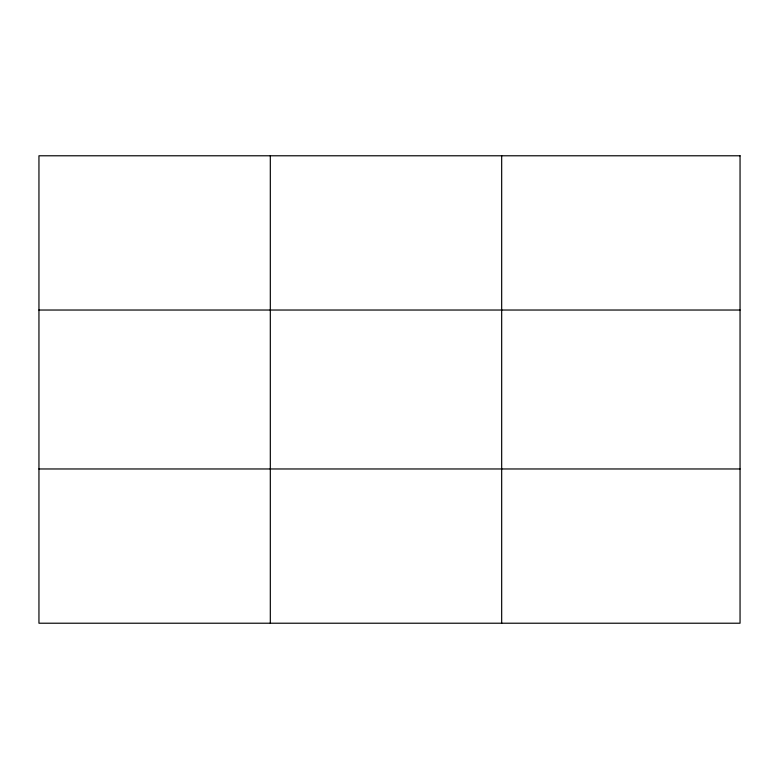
<?xml version="1.0" encoding="UTF-8"?>
<svg xmlns="http://www.w3.org/2000/svg" width="779" height="779" viewBox="0 0 779 779"><rect width="100%" height="100%" fill="white"/><g stroke="black" fill="none" stroke-linecap="round" stroke-linejoin="round"><path stroke-width="1.17" d="M270.313 155.781L270.313 623.219M501.676 155.781L501.676 623.219M38.95 310.032L740.05 310.032M38.95 468.968L740.05 468.968M740.05 155.781L740.05 623.219L38.95 623.219L38.95 155.781L740.05 155.781"/></g></svg>
